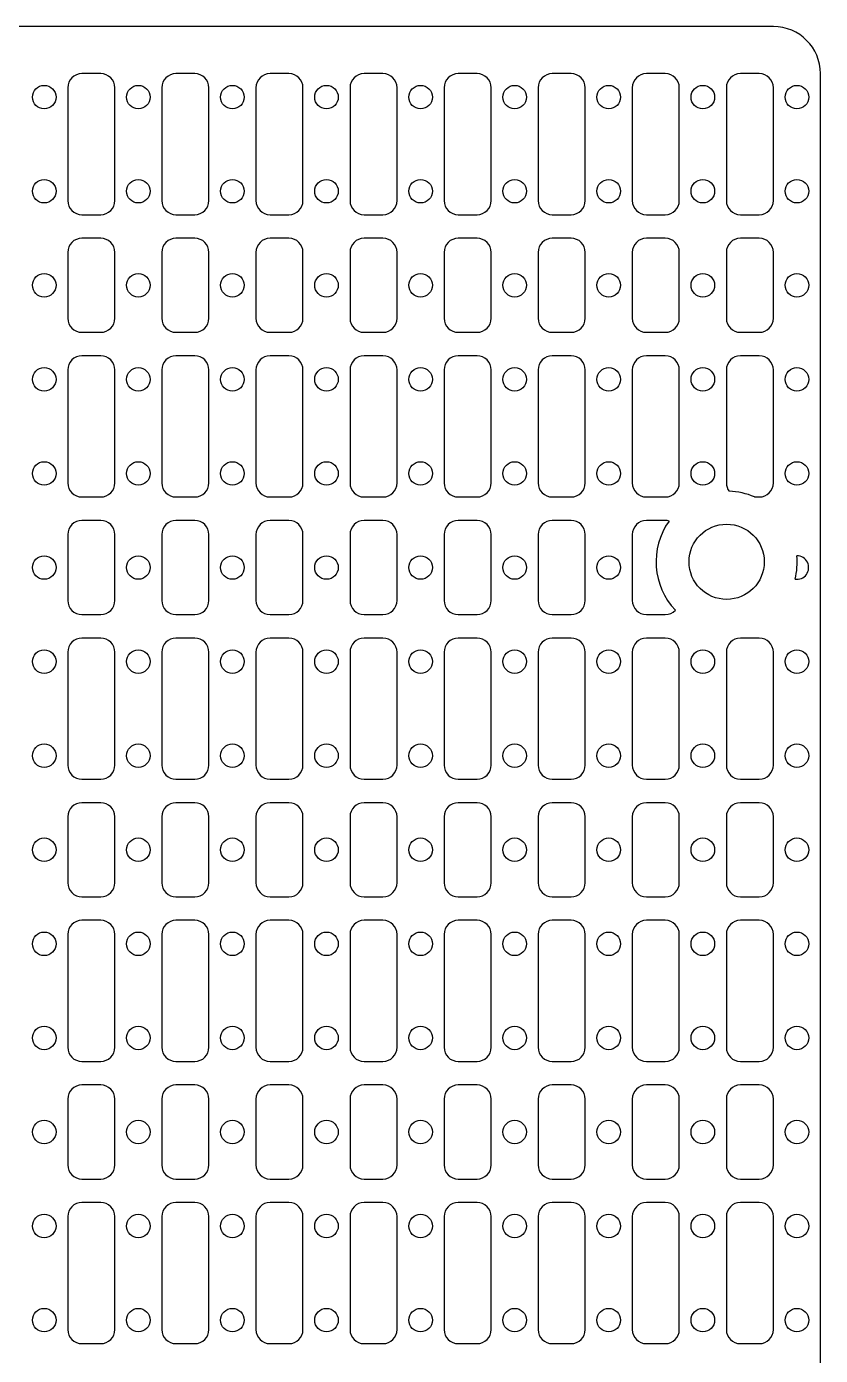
# Model space of a CAD drawing. Header units: millimetres. Extents: x -845 to 314, y -782 to 32.
# Drawn here: x -439.3 to -355, y -109.1 to 32.2 of the extents above; entities that cross this region are included whole.
import ezdxf

# ---------------------------------------------------------------- set-up
doc = ezdxf.new("R2010")
doc.units = ezdxf.units.MM

msp = doc.modelspace()

# ---------------------------------------------------------------- linework, layer by layer
at = {"color": 7, "linetype": 'Continuous', "lineweight": 25}
for p, q in [((-359.95, 32.18), (-464.95, 32.18)), ((-431.45, 27.18), (-433.45, 27.18)), ((-421.45, 27.18), (-423.45, 27.18)), ((-411.45, 27.18), (-413.45, 27.18)), ((-401.45, 27.18), (-403.45, 27.18)), ((-391.45, 27.18), (-393.45, 27.18)), ((-381.45, 27.18), (-383.45, 27.18)), ((-371.45, 27.18), (-373.45, 27.18)), ((-361.45, 27.18), (-363.45, 27.18)), ((-354.95, -230), (-354.95, 27.18)), ((-434.95, 25.68), (-434.95, 13.68)), ((-429.95, 13.68), (-429.95, 25.68)), ((-424.95, 25.68), (-424.95, 13.68)), ((-419.95, 13.68), (-419.95, 25.68)), ((-414.95, 25.68), (-414.95, 13.68)), ((-409.95, 13.68), (-409.95, 25.68)), ((-404.95, 25.68), (-404.95, 13.68)), ((-399.95, 13.68), (-399.95, 25.68)), ((-394.95, 25.68), (-394.95, 13.68)), ((-389.95, 13.68), (-389.95, 25.68)), ((-384.95, 25.68), (-384.95, 13.68)), ((-379.95, 13.68), (-379.95, 25.68)), ((-374.95, 25.68), (-374.95, 13.68)), ((-369.95, 13.68), (-369.95, 25.68)), ((-364.95, 25.68), (-364.95, 13.68)), ((-359.95, 13.68), (-359.95, 25.68)), ((-433.45, 12.18), (-431.45, 12.18)), ((-423.45, 12.18), (-421.45, 12.18)), ((-413.45, 12.18), (-411.45, 12.18)), ((-403.45, 12.18), (-401.45, 12.18)), ((-393.45, 12.18), (-391.45, 12.18)), ((-383.45, 12.18), (-381.45, 12.18)), ((-373.45, 12.18), (-371.45, 12.18)), ((-363.45, 12.18), (-361.45, 12.18)), ((-431.45, 9.68), (-433.45, 9.68)), ((-421.45, 9.68), (-423.45, 9.68)), ((-411.45, 9.68), (-413.45, 9.68)), ((-401.45, 9.68), (-403.45, 9.68)), ((-391.45, 9.68), (-393.45, 9.68)), ((-381.45, 9.68), (-383.45, 9.68)), ((-371.45, 9.68), (-373.45, 9.68)), ((-361.45, 9.68), (-363.45, 9.68)), ((-434.95, 8.18), (-434.95, 1.18)), ((-429.95, 1.18), (-429.95, 8.18)), ((-424.95, 8.18), (-424.95, 1.18)), ((-419.95, 1.18), (-419.95, 8.18)), ((-414.95, 8.18), (-414.95, 1.18)), ((-409.95, 1.18), (-409.95, 8.18)), ((-404.95, 8.18), (-404.95, 1.18)), ((-399.95, 1.18), (-399.95, 8.18)), ((-394.95, 8.18), (-394.95, 1.18)), ((-389.95, 1.18), (-389.95, 8.18)), ((-384.95, 8.18), (-384.95, 1.18)), ((-379.95, 1.18), (-379.95, 8.18)), ((-374.95, 8.18), (-374.95, 1.18)), ((-369.95, 1.18), (-369.95, 8.18)), ((-364.95, 8.18), (-364.95, 1.18)), ((-359.95, 1.18), (-359.95, 8.18)), ((-433.45, -0.32), (-431.45, -0.32)), ((-423.45, -0.32), (-421.45, -0.32)), ((-413.45, -0.32), (-411.45, -0.32)), ((-403.45, -0.32), (-401.45, -0.32)), ((-393.45, -0.32), (-391.45, -0.32)), ((-383.45, -0.32), (-381.45, -0.32)), ((-373.45, -0.32), (-371.45, -0.32)), ((-363.45, -0.32), (-361.45, -0.32)), ((-431.45, -2.82), (-433.45, -2.82)), ((-421.45, -2.82), (-423.45, -2.82)), ((-411.45, -2.82), (-413.45, -2.82)), ((-401.45, -2.82), (-403.45, -2.82)), ((-391.45, -2.82), (-393.45, -2.82)), ((-381.45, -2.82), (-383.45, -2.82)), ((-371.45, -2.82), (-373.45, -2.82)), ((-361.45, -2.82), (-363.45, -2.82)), ((-434.95, -4.32), (-434.95, -16.32)), ((-429.95, -16.32), (-429.95, -4.32)), ((-424.95, -4.32), (-424.95, -16.32)), ((-419.95, -16.32), (-419.95, -4.32)), ((-414.95, -4.32), (-414.95, -16.32)), ((-409.95, -16.32), (-409.95, -4.32)), ((-404.95, -4.32), (-404.95, -16.32)), ((-399.95, -16.32), (-399.95, -4.32)), ((-394.95, -4.32), (-394.95, -16.32)), ((-389.95, -16.32), (-389.95, -4.32)), ((-384.95, -4.32), (-384.95, -16.32)), ((-379.95, -16.32), (-379.95, -4.32)), ((-374.95, -4.32), (-374.95, -16.32)), ((-369.95, -16.32), (-369.95, -4.32)), ((-364.95, -4.32), (-364.95, -16.32)), ((-359.95, -16.32), (-359.95, -4.32)), ((-433.45, -17.82), (-431.45, -17.82)), ((-423.45, -17.82), (-421.45, -17.82)), ((-413.45, -17.82), (-411.45, -17.82)), ((-403.45, -17.82), (-401.45, -17.82)), ((-393.45, -17.82), (-391.45, -17.82)), ((-383.45, -17.82), (-381.45, -17.82)), ((-373.45, -17.82), (-371.45, -17.82)), ((-361.96, -17.82), (-361.45, -17.82)), ((-431.45, -20.32), (-433.45, -20.32)), ((-421.45, -20.32), (-423.45, -20.32)), ((-411.45, -20.32), (-413.45, -20.32)), ((-401.45, -20.32), (-403.45, -20.32)), ((-391.45, -20.32), (-393.45, -20.32)), ((-381.45, -20.32), (-383.45, -20.32)), ((-371.45, -20.32), (-373.45, -20.32)), ((-434.95, -21.82), (-434.95, -28.82)), ((-429.95, -28.82), (-429.95, -21.82)), ((-424.95, -21.82), (-424.95, -28.82)), ((-419.95, -28.82), (-419.95, -21.82)), ((-414.95, -21.82), (-414.95, -28.82)), ((-409.95, -28.82), (-409.95, -21.82)), ((-404.95, -21.82), (-404.95, -28.82)), ((-399.95, -28.82), (-399.95, -21.82)), ((-394.95, -21.82), (-394.95, -28.82)), ((-389.95, -28.82), (-389.95, -21.82)), ((-384.95, -21.82), (-384.95, -28.82)), ((-379.95, -28.82), (-379.95, -21.82)), ((-374.95, -21.82), (-374.95, -28.82)), ((-433.45, -30.32), (-431.45, -30.32)), ((-423.45, -30.32), (-421.45, -30.32)), ((-413.45, -30.32), (-411.45, -30.32)), ((-403.45, -30.32), (-401.45, -30.32)), ((-393.45, -30.32), (-391.45, -30.32)), ((-383.45, -30.32), (-381.45, -30.32)), ((-373.45, -30.32), (-371.45, -30.32)), ((-431.45, -32.82), (-433.45, -32.82)), ((-421.45, -32.82), (-423.45, -32.82)), ((-411.45, -32.82), (-413.45, -32.82)), ((-401.45, -32.82), (-403.45, -32.82)), ((-391.45, -32.82), (-393.45, -32.82)), ((-381.45, -32.82), (-383.45, -32.82)), ((-371.45, -32.82), (-373.45, -32.82)), ((-361.45, -32.82), (-363.45, -32.82)), ((-434.95, -34.32), (-434.95, -46.32)), ((-429.95, -46.32), (-429.95, -34.32)), ((-424.95, -34.32), (-424.95, -46.32)), ((-419.95, -46.32), (-419.95, -34.32)), ((-414.95, -34.32), (-414.95, -46.32)), ((-409.95, -46.32), (-409.95, -34.32)), ((-404.95, -34.32), (-404.95, -46.32)), ((-399.95, -46.32), (-399.95, -34.32)), ((-394.95, -34.32), (-394.95, -46.32)), ((-389.95, -46.32), (-389.95, -34.32)), ((-384.95, -34.32), (-384.95, -46.32)), ((-379.95, -46.32), (-379.95, -34.32)), ((-374.95, -34.32), (-374.95, -46.32)), ((-369.95, -46.32), (-369.95, -34.32)), ((-364.95, -34.32), (-364.95, -46.32)), ((-359.95, -46.32), (-359.95, -34.32)), ((-433.45, -47.82), (-431.45, -47.82)), ((-423.45, -47.82), (-421.45, -47.82)), ((-413.45, -47.82), (-411.45, -47.82)), ((-403.45, -47.82), (-401.45, -47.82)), ((-393.45, -47.82), (-391.45, -47.82)), ((-383.45, -47.82), (-381.45, -47.82)), ((-373.45, -47.82), (-371.45, -47.82)), ((-363.45, -47.82), (-361.45, -47.82)), ((-431.45, -50.32), (-433.45, -50.32)), ((-421.45, -50.32), (-423.45, -50.32)), ((-411.45, -50.32), (-413.45, -50.32)), ((-401.45, -50.32), (-403.45, -50.32)), ((-391.45, -50.32), (-393.45, -50.32)), ((-381.45, -50.32), (-383.45, -50.32)), ((-371.45, -50.32), (-373.45, -50.32)), ((-361.45, -50.32), (-363.45, -50.32)), ((-434.95, -51.82), (-434.95, -58.82)), ((-429.95, -58.82), (-429.95, -51.82)), ((-424.95, -51.82), (-424.95, -58.82)), ((-419.95, -58.82), (-419.95, -51.82)), ((-414.95, -51.82), (-414.95, -58.82)), ((-409.95, -58.82), (-409.95, -51.82)), ((-404.95, -51.82), (-404.95, -58.82)), ((-399.95, -58.82), (-399.95, -51.82)), ((-394.95, -51.82), (-394.95, -58.82)), ((-389.95, -58.82), (-389.95, -51.82)), ((-384.95, -51.82), (-384.95, -58.82)), ((-379.95, -58.82), (-379.95, -51.82)), ((-374.95, -51.82), (-374.95, -58.82)), ((-369.95, -58.82), (-369.95, -51.82)), ((-364.95, -51.82), (-364.95, -58.82)), ((-359.95, -58.82), (-359.95, -51.82)), ((-433.45, -60.32), (-431.45, -60.32)), ((-423.45, -60.32), (-421.45, -60.32)), ((-413.45, -60.32), (-411.45, -60.32)), ((-403.45, -60.32), (-401.45, -60.32)), ((-393.45, -60.32), (-391.45, -60.32)), ((-383.45, -60.32), (-381.45, -60.32)), ((-373.45, -60.32), (-371.45, -60.32)), ((-363.45, -60.32), (-361.45, -60.32)), ((-431.45, -62.82), (-433.45, -62.82)), ((-421.45, -62.82), (-423.45, -62.82)), ((-411.45, -62.82), (-413.45, -62.82)), ((-401.45, -62.82), (-403.45, -62.82)), ((-391.45, -62.82), (-393.45, -62.82)), ((-381.45, -62.82), (-383.45, -62.82)), ((-371.45, -62.82), (-373.45, -62.82)), ((-361.45, -62.82), (-363.45, -62.82)), ((-434.95, -64.32), (-434.95, -76.32)), ((-429.95, -76.32), (-429.95, -64.32)), ((-424.95, -64.32), (-424.95, -76.32)), ((-419.95, -76.32), (-419.95, -64.32)), ((-414.95, -64.32), (-414.95, -76.32)), ((-409.95, -76.32), (-409.95, -64.32)), ((-404.95, -64.32), (-404.95, -76.32)), ((-399.95, -76.32), (-399.95, -64.32)), ((-394.95, -64.32), (-394.95, -76.32)), ((-389.95, -76.32), (-389.95, -64.32)), ((-384.95, -64.32), (-384.95, -76.32)), ((-379.95, -76.32), (-379.95, -64.32)), ((-374.95, -64.32), (-374.95, -76.32)), ((-369.95, -76.32), (-369.95, -64.32)), ((-364.95, -64.32), (-364.95, -76.32)), ((-359.95, -76.32), (-359.95, -64.32)), ((-433.45, -77.82), (-431.45, -77.82)), ((-423.45, -77.82), (-421.45, -77.82)), ((-413.45, -77.82), (-411.45, -77.82)), ((-403.45, -77.82), (-401.45, -77.82)), ((-393.45, -77.82), (-391.45, -77.82)), ((-383.45, -77.82), (-381.45, -77.82)), ((-373.45, -77.82), (-371.45, -77.82)), ((-363.45, -77.82), (-361.45, -77.82)), ((-431.45, -80.32), (-433.45, -80.32)), ((-421.45, -80.32), (-423.45, -80.32)), ((-411.45, -80.32), (-413.45, -80.32)), ((-401.45, -80.32), (-403.45, -80.32)), ((-391.45, -80.32), (-393.45, -80.32)), ((-381.45, -80.32), (-383.45, -80.32)), ((-371.45, -80.32), (-373.45, -80.32)), ((-361.45, -80.32), (-363.45, -80.32)), ((-434.95, -81.82), (-434.95, -88.82)), ((-429.95, -88.82), (-429.95, -81.82)), ((-424.95, -81.82), (-424.95, -88.82)), ((-419.95, -88.82), (-419.95, -81.82)), ((-414.95, -81.82), (-414.95, -88.82)), ((-409.95, -88.82), (-409.95, -81.82)), ((-404.95, -81.82), (-404.95, -88.82)), ((-399.95, -88.82), (-399.95, -81.82)), ((-394.95, -81.82), (-394.95, -88.82)), ((-389.95, -88.82), (-389.95, -81.82)), ((-384.95, -81.82), (-384.95, -88.82)), ((-379.95, -88.82), (-379.95, -81.82)), ((-374.95, -81.82), (-374.95, -88.82)), ((-369.95, -88.82), (-369.95, -81.82)), ((-364.95, -81.82), (-364.95, -88.82)), ((-359.95, -88.82), (-359.95, -81.82)), ((-433.45, -90.32), (-431.45, -90.32)), ((-423.45, -90.32), (-421.45, -90.32)), ((-413.45, -90.32), (-411.45, -90.32)), ((-403.45, -90.32), (-401.45, -90.32)), ((-393.45, -90.32), (-391.45, -90.32)), ((-383.45, -90.32), (-381.45, -90.32)), ((-373.45, -90.32), (-371.45, -90.32)), ((-363.45, -90.32), (-361.45, -90.32)), ((-431.45, -92.82), (-433.45, -92.82)), ((-421.45, -92.82), (-423.45, -92.82)), ((-411.45, -92.82), (-413.45, -92.82)), ((-401.45, -92.82), (-403.45, -92.82)), ((-391.45, -92.82), (-393.45, -92.82)), ((-381.45, -92.82), (-383.45, -92.82)), ((-371.45, -92.82), (-373.45, -92.82)), ((-361.45, -92.82), (-363.45, -92.82)), ((-434.95, -94.32), (-434.95, -106.32)), ((-429.95, -106.32), (-429.95, -94.32)), ((-424.95, -94.32), (-424.95, -106.32)), ((-419.95, -106.32), (-419.95, -94.32)), ((-414.95, -94.32), (-414.95, -106.32)), ((-409.95, -106.32), (-409.95, -94.32)), ((-404.95, -94.32), (-404.95, -106.32)), ((-399.95, -106.32), (-399.95, -94.32)), ((-394.95, -94.32), (-394.95, -106.32)), ((-389.95, -106.32), (-389.95, -94.32)), ((-384.95, -94.32), (-384.95, -106.32)), ((-379.95, -106.32), (-379.95, -94.32)), ((-374.95, -94.32), (-374.95, -106.32)), ((-369.95, -106.32), (-369.95, -94.32)), ((-364.95, -94.32), (-364.95, -106.32)), ((-359.95, -106.32), (-359.95, -94.32)), ((-433.45, -107.82), (-431.45, -107.82)), ((-423.45, -107.82), (-421.45, -107.82)), ((-413.45, -107.82), (-411.45, -107.82)), ((-403.45, -107.82), (-401.45, -107.82)), ((-393.45, -107.82), (-391.45, -107.82)), ((-383.45, -107.82), (-381.45, -107.82)), ((-373.45, -107.82), (-371.45, -107.82)), ((-363.45, -107.82), (-361.45, -107.82))]:
    msp.add_line(p, q, dxfattribs=at)
for centre, radius in [((-437.45, 24.68), 1.25), ((-427.45, 24.68), 1.25), ((-417.45, 24.68), 1.25), ((-407.45, 24.68), 1.25), ((-397.45, 24.68), 1.25), ((-387.45, 24.68), 1.25), ((-377.45, 24.68), 1.25), ((-367.45, 24.68), 1.25), ((-357.45, 24.68), 1.25), ((-437.45, 14.68), 1.25), ((-427.45, 14.68), 1.25), ((-417.45, 14.68), 1.25), ((-407.45, 14.68), 1.25), ((-397.45, 14.68), 1.25), ((-387.45, 14.68), 1.25), ((-377.45, 14.68), 1.25), ((-367.45, 14.68), 1.25), ((-357.45, 14.68), 1.25), ((-437.45, 4.68), 1.25), ((-427.45, 4.68), 1.25), ((-417.45, 4.68), 1.25), ((-407.45, 4.68), 1.25), ((-397.45, 4.68), 1.25), ((-387.45, 4.68), 1.25), ((-377.45, 4.68), 1.25), ((-367.45, 4.68), 1.25), ((-357.45, 4.68), 1.25), ((-437.45, -5.32), 1.25), ((-427.45, -5.32), 1.25), ((-417.45, -5.32), 1.25), ((-407.45, -5.32), 1.25), ((-397.45, -5.32), 1.25), ((-387.45, -5.32), 1.25), ((-377.45, -5.32), 1.25), ((-367.45, -5.32), 1.25), ((-357.45, -5.32), 1.25), ((-437.45, -15.32), 1.25), ((-427.45, -15.32), 1.25), ((-417.45, -15.32), 1.25), ((-407.45, -15.32), 1.25), ((-397.45, -15.32), 1.25), ((-387.45, -15.32), 1.25), ((-377.45, -15.32), 1.25), ((-367.45, -15.32), 1.25), ((-357.45, -15.32), 1.25), ((-364.92, -24.71), 4), ((-437.45, -25.32), 1.25), ((-427.45, -25.32), 1.25), ((-417.45, -25.32), 1.25), ((-407.45, -25.32), 1.25), ((-397.45, -25.32), 1.25), ((-387.45, -25.32), 1.25), ((-377.45, -25.32), 1.25), ((-437.45, -35.32), 1.25), ((-427.45, -35.32), 1.25), ((-417.45, -35.32), 1.25), ((-407.45, -35.32), 1.25), ((-397.45, -35.32), 1.25), ((-387.45, -35.32), 1.25), ((-377.45, -35.32), 1.25), ((-367.45, -35.32), 1.25), ((-357.45, -35.32), 1.25), ((-437.45, -45.32), 1.25), ((-427.45, -45.32), 1.25), ((-417.45, -45.32), 1.25), ((-407.45, -45.32), 1.25), ((-397.45, -45.32), 1.25), ((-387.45, -45.32), 1.25), ((-377.45, -45.32), 1.25), ((-367.45, -45.32), 1.25), ((-357.45, -45.32), 1.25), ((-437.45, -55.32), 1.25), ((-427.45, -55.32), 1.25), ((-417.45, -55.32), 1.25), ((-407.45, -55.32), 1.25), ((-397.45, -55.32), 1.25), ((-387.45, -55.32), 1.25), ((-377.45, -55.32), 1.25), ((-367.45, -55.32), 1.25), ((-357.45, -55.32), 1.25), ((-437.45, -65.32), 1.25), ((-427.45, -65.32), 1.25), ((-417.45, -65.32), 1.25), ((-407.45, -65.32), 1.25), ((-397.45, -65.32), 1.25), ((-387.45, -65.32), 1.25), ((-377.45, -65.32), 1.25), ((-367.45, -65.32), 1.25), ((-357.45, -65.32), 1.25), ((-437.45, -75.32), 1.25), ((-427.45, -75.32), 1.25), ((-417.45, -75.32), 1.25), ((-407.45, -75.32), 1.25), ((-397.45, -75.32), 1.25), ((-387.45, -75.32), 1.25), ((-377.45, -75.32), 1.25), ((-367.45, -75.32), 1.25), ((-357.45, -75.32), 1.25), ((-437.45, -85.32), 1.25), ((-427.45, -85.32), 1.25), ((-417.45, -85.32), 1.25), ((-407.45, -85.32), 1.25), ((-397.45, -85.32), 1.25), ((-387.45, -85.32), 1.25), ((-377.45, -85.32), 1.25), ((-367.45, -85.32), 1.25), ((-357.45, -85.32), 1.25), ((-437.45, -95.32), 1.25), ((-427.45, -95.32), 1.25), ((-417.45, -95.32), 1.25), ((-407.45, -95.32), 1.25), ((-397.45, -95.32), 1.25), ((-387.45, -95.32), 1.25), ((-377.45, -95.32), 1.25), ((-367.45, -95.32), 1.25), ((-357.45, -95.32), 1.25), ((-437.45, -105.32), 1.25), ((-427.45, -105.32), 1.25), ((-417.45, -105.32), 1.25), ((-407.45, -105.32), 1.25), ((-397.45, -105.32), 1.25), ((-387.45, -105.32), 1.25), ((-377.45, -105.32), 1.25), ((-367.45, -105.32), 1.25), ((-357.45, -105.32), 1.25)]:
    msp.add_circle(centre, radius, dxfattribs=at)
for centre, radius, start, end in [((-359.95, 27.18), 5, 0, 90), ((-433.45, 25.68), 1.5, 90, 180), ((-431.45, 25.68), 1.5, 0, 90), ((-423.45, 25.68), 1.5, 90, 180), ((-421.45, 25.68), 1.5, 0, 90), ((-413.45, 25.68), 1.5, 90, 180), ((-411.45, 25.68), 1.5, 0, 90), ((-403.45, 25.68), 1.5, 90, 180), ((-401.45, 25.68), 1.5, 0, 90), ((-393.45, 25.68), 1.5, 90, 180), ((-391.45, 25.68), 1.5, 0, 90), ((-383.45, 25.68), 1.5, 90, 180), ((-381.45, 25.68), 1.5, 0, 90), ((-373.45, 25.68), 1.5, 90, 180), ((-371.45, 25.68), 1.5, 0, 90), ((-363.45, 25.68), 1.5, 90, 180), ((-361.45, 25.68), 1.5, 0, 90), ((-433.45, 13.68), 1.5, 180, 270), ((-431.45, 13.68), 1.5, 270, 0), ((-423.45, 13.68), 1.5, 180, 270), ((-421.45, 13.68), 1.5, 270, 0), ((-413.45, 13.68), 1.5, 180, 270), ((-411.45, 13.68), 1.5, 270, 360), ((-403.45, 13.68), 1.5, 180, 270), ((-401.45, 13.68), 1.5, 270, 360), ((-393.45, 13.68), 1.5, 180, 270), ((-391.45, 13.68), 1.5, 270, 360), ((-383.45, 13.68), 1.5, 180, 270), ((-381.45, 13.68), 1.5, 270, 0), ((-373.45, 13.68), 1.5, 180, 270), ((-371.45, 13.68), 1.5, 270, 0), ((-363.45, 13.68), 1.5, 180, 270), ((-361.45, 13.68), 1.5, 270, 0), ((-433.45, 8.18), 1.5, 90, 180), ((-431.45, 8.18), 1.5, 0, 90), ((-423.45, 8.18), 1.5, 90, 180), ((-421.45, 8.18), 1.5, 0, 90), ((-413.45, 8.18), 1.5, 90, 180), ((-411.45, 8.18), 1.5, 0, 90), ((-403.45, 8.18), 1.5, 90, 180), ((-401.45, 8.18), 1.5, 0, 90), ((-393.45, 8.18), 1.5, 90, 180), ((-391.45, 8.18), 1.5, 0, 90), ((-383.45, 8.18), 1.5, 90, 180), ((-381.45, 8.18), 1.5, 0, 90), ((-373.45, 8.18), 1.5, 90, 180), ((-371.45, 8.18), 1.5, 0, 90), ((-363.45, 8.18), 1.5, 90, 180), ((-361.45, 8.18), 1.5, 0, 90), ((-433.45, 1.18), 1.5, 180, 270), ((-431.45, 1.18), 1.5, 270, 0), ((-423.45, 1.18), 1.5, 180, 270), ((-421.45, 1.18), 1.5, 270, 0), ((-413.45, 1.18), 1.5, 180, 270), ((-411.45, 1.18), 1.5, 270, 0), ((-403.45, 1.18), 1.5, 180, 270), ((-401.45, 1.18), 1.5, 270, 0), ((-393.45, 1.18), 1.5, 180, 270), ((-391.45, 1.18), 1.5, 270, 0), ((-383.45, 1.18), 1.5, 180, 270), ((-381.45, 1.18), 1.5, 270, 0), ((-373.45, 1.18), 1.5, 180, 270), ((-371.45, 1.18), 1.5, 270, 0), ((-363.45, 1.18), 1.5, 180, 270), ((-361.45, 1.18), 1.5, 270, 0), ((-433.45, -4.32), 1.5, 90, 180), ((-431.45, -4.32), 1.5, 0, 90), ((-423.45, -4.32), 1.5, 90, 180), ((-421.45, -4.32), 1.5, 0, 90), ((-413.45, -4.32), 1.5, 90, 180), ((-411.45, -4.32), 1.5, 0, 90), ((-403.45, -4.32), 1.5, 90, 180), ((-401.45, -4.32), 1.5, 0, 90), ((-393.45, -4.32), 1.5, 90, 180), ((-391.45, -4.32), 1.5, 0, 90), ((-383.45, -4.32), 1.5, 90, 180), ((-381.45, -4.32), 1.5, 0, 90), ((-373.45, -4.32), 1.5, 90, 180), ((-371.45, -4.32), 1.5, 0, 90), ((-363.45, -4.32), 1.5, 90, 180), ((-361.45, -4.32), 1.5, 0, 90), ((-433.45, -16.32), 1.5, 180, 270), ((-431.45, -16.32), 1.5, 270, 0), ((-423.45, -16.32), 1.5, 180, 270), ((-421.45, -16.32), 1.5, 270, 0), ((-413.45, -16.32), 1.5, 180, 270), ((-411.45, -16.32), 1.5, 270, 360), ((-403.45, -16.32), 1.5, 180, 270), ((-401.45, -16.32), 1.5, 270, 360), ((-393.45, -16.32), 1.5, 180, 270), ((-391.45, -16.32), 1.5, 270, 360), ((-383.45, -16.32), 1.5, 180, 270), ((-381.45, -16.32), 1.5, 270, 0), ((-373.45, -16.32), 1.5, 180, 270), ((-371.45, -16.32), 1.5, 270, 0), ((-363.45, -16.32), 1.5, 180, 216.5907), ((-361.45, -16.32), 1.5, 270, 0), ((-364.92, -24.71), 7.5, 66.7215, 87.975), ((-433.45, -21.82), 1.5, 90, 180), ((-431.45, -21.82), 1.5, 0, 90), ((-423.45, -21.82), 1.5, 90, 180), ((-421.45, -21.82), 1.5, 0, 90), ((-413.45, -21.82), 1.5, 90, 180), ((-411.45, -21.82), 1.5, 0, 90), ((-403.45, -21.82), 1.5, 90, 180), ((-401.45, -21.82), 1.5, 0, 90), ((-393.45, -21.82), 1.5, 90, 180), ((-391.45, -21.82), 1.5, 0, 90), ((-383.45, -21.82), 1.5, 90, 180), ((-381.45, -21.82), 1.5, 0, 90), ((-373.45, -21.82), 1.5, 90, 180), ((-364.92, -24.71), 7.5, 144.7115, 223.3841), ((-371.45, -21.82), 1.5, 74.1886, 90), ((-364.92, -24.71), 7.5, 345.7632, 4.891), ((-357.45, -25.32), 1.25, 260.8054, 89.8488), ((-433.45, -28.82), 1.5, 180, 270), ((-431.45, -28.82), 1.5, 270, 0), ((-423.45, -28.82), 1.5, 180, 270), ((-421.45, -28.82), 1.5, 270, 0), ((-413.45, -28.82), 1.5, 180, 270), ((-411.45, -28.82), 1.5, 270, 360), ((-403.45, -28.82), 1.5, 180, 270), ((-401.45, -28.82), 1.5, 270, 360), ((-393.45, -28.82), 1.5, 180, 270), ((-391.45, -28.82), 1.5, 270, 360), ((-383.45, -28.82), 1.5, 180, 270), ((-381.45, -28.82), 1.5, 270, 0), ((-373.45, -28.82), 1.5, 180, 270), ((-371.45, -28.82), 1.5, 270, 316.0471), ((-433.45, -34.32), 1.5, 90, 180), ((-431.45, -34.32), 1.5, 0, 90), ((-423.45, -34.32), 1.5, 90, 180), ((-421.45, -34.32), 1.5, 360, 90), ((-413.45, -34.32), 1.5, 90, 180), ((-411.45, -34.32), 1.5, 0, 90), ((-403.45, -34.32), 1.5, 90, 180), ((-401.45, -34.32), 1.5, 0, 90), ((-393.45, -34.32), 1.5, 90, 180), ((-391.45, -34.32), 1.5, 0, 90), ((-383.45, -34.32), 1.5, 90, 180), ((-381.45, -34.32), 1.5, 360, 90), ((-373.45, -34.32), 1.5, 90, 180), ((-371.45, -34.32), 1.5, 360, 90), ((-363.45, -34.32), 1.5, 90, 180), ((-361.45, -34.32), 1.5, 360, 90), ((-433.45, -46.32), 1.5, 180, 270), ((-431.45, -46.32), 1.5, 270, 0), ((-423.45, -46.32), 1.5, 180, 270), ((-421.45, -46.32), 1.5, 270, 0), ((-413.45, -46.32), 1.5, 180, 270), ((-411.45, -46.32), 1.5, 270, 0), ((-403.45, -46.32), 1.5, 180, 270), ((-401.45, -46.32), 1.5, 270, 360), ((-393.45, -46.32), 1.5, 180, 270), ((-391.45, -46.32), 1.5, 270, 0), ((-383.45, -46.32), 1.5, 180, 270), ((-381.45, -46.32), 1.5, 270, 0), ((-373.45, -46.32), 1.5, 180, 270), ((-371.45, -46.32), 1.5, 270, 0), ((-363.45, -46.32), 1.5, 180, 270), ((-361.45, -46.32), 1.5, 270, 0), ((-433.45, -51.82), 1.5, 90, 180), ((-431.45, -51.82), 1.5, 360, 90), ((-423.45, -51.82), 1.5, 90, 180), ((-421.45, -51.82), 1.5, 0, 90), ((-413.45, -51.82), 1.5, 90, 180), ((-411.45, -51.82), 1.5, 0, 90), ((-403.45, -51.82), 1.5, 90, 180), ((-401.45, -51.82), 1.5, 0, 90), ((-393.45, -51.82), 1.5, 90, 180), ((-391.45, -51.82), 1.5, 0, 90), ((-383.45, -51.82), 1.5, 90, 180), ((-381.45, -51.82), 1.5, 0, 90), ((-373.45, -51.82), 1.5, 90, 180), ((-371.45, -51.82), 1.5, 0, 90), ((-363.45, -51.82), 1.5, 90, 180), ((-361.45, -51.82), 1.5, 0, 90), ((-433.45, -58.82), 1.5, 180, 270), ((-431.45, -58.82), 1.5, 270, 0), ((-423.45, -58.82), 1.5, 180, 270), ((-421.45, -58.82), 1.5, 270, 0), ((-413.45, -58.82), 1.5, 180, 270), ((-411.45, -58.82), 1.5, 270, 0), ((-403.45, -58.82), 1.5, 180, 270), ((-401.45, -58.82), 1.5, 270, 0), ((-393.45, -58.82), 1.5, 180, 270), ((-391.45, -58.82), 1.5, 270, 360), ((-383.45, -58.82), 1.5, 180, 270), ((-381.45, -58.82), 1.5, 270, 0), ((-373.45, -58.82), 1.5, 180, 270), ((-371.45, -58.82), 1.5, 270, 0), ((-363.45, -58.82), 1.5, 180, 270), ((-361.45, -58.82), 1.5, 270, 0), ((-433.45, -64.32), 1.5, 90, 180), ((-431.45, -64.32), 1.5, 360, 90), ((-423.45, -64.32), 1.5, 90, 180), ((-421.45, -64.32), 1.5, 360, 90), ((-413.45, -64.32), 1.5, 90, 180), ((-411.45, -64.32), 1.5, 0, 90), ((-403.45, -64.32), 1.5, 90, 180), ((-401.45, -64.32), 1.5, 0, 90), ((-393.45, -64.32), 1.5, 90, 180), ((-391.45, -64.32), 1.5, 0, 90), ((-383.45, -64.32), 1.5, 90, 180), ((-381.45, -64.32), 1.5, 360, 90), ((-373.45, -64.32), 1.5, 90, 180), ((-371.45, -64.32), 1.5, 360, 90), ((-363.45, -64.32), 1.5, 90, 180), ((-361.45, -64.32), 1.5, 360, 90), ((-433.45, -76.32), 1.5, 180, 270), ((-431.45, -76.32), 1.5, 270, 0), ((-423.45, -76.32), 1.5, 180, 270), ((-421.45, -76.32), 1.5, 270, 0), ((-413.45, -76.32), 1.5, 180, 270), ((-411.45, -76.32), 1.5, 270, 0), ((-403.45, -76.32), 1.5, 180, 270), ((-401.45, -76.32), 1.5, 270, 360), ((-393.45, -76.32), 1.5, 180, 270), ((-391.45, -76.32), 1.5, 270, 360), ((-383.45, -76.32), 1.5, 180, 270), ((-381.45, -76.32), 1.5, 270, 0), ((-373.45, -76.32), 1.5, 180, 270), ((-371.45, -76.32), 1.5, 270, 0), ((-363.45, -76.32), 1.5, 180, 270), ((-361.45, -76.32), 1.5, 270, 0), ((-433.45, -81.82), 1.5, 90, 180), ((-431.45, -81.82), 1.5, 0, 90), ((-423.45, -81.82), 1.5, 90, 180), ((-421.45, -81.82), 1.5, 360, 90), ((-413.45, -81.82), 1.5, 90, 180), ((-411.45, -81.82), 1.5, 0, 90), ((-403.45, -81.82), 1.5, 90, 180), ((-401.45, -81.82), 1.5, 0, 90), ((-393.45, -81.82), 1.5, 90, 180), ((-391.45, -81.82), 1.5, 0, 90), ((-383.45, -81.82), 1.5, 90, 180), ((-381.45, -81.82), 1.5, 0, 90), ((-373.45, -81.82), 1.5, 90, 180), ((-371.45, -81.82), 1.5, 0, 90), ((-363.45, -81.82), 1.5, 90, 180), ((-361.45, -81.82), 1.5, 0, 90), ((-433.45, -88.82), 1.5, 180, 270), ((-431.45, -88.82), 1.5, 270, 0), ((-423.45, -88.82), 1.5, 180, 270), ((-421.45, -88.82), 1.5, 270, 0), ((-413.45, -88.82), 1.5, 180, 270), ((-411.45, -88.82), 1.5, 270, 360), ((-403.45, -88.82), 1.5, 180, 270), ((-401.45, -88.82), 1.5, 270, 0), ((-393.45, -88.82), 1.5, 180, 270), ((-391.45, -88.82), 1.5, 270, 0), ((-383.45, -88.82), 1.5, 180, 270), ((-381.45, -88.82), 1.5, 270, 0), ((-373.45, -88.82), 1.5, 180, 270), ((-371.45, -88.82), 1.5, 270, 0), ((-363.45, -88.82), 1.5, 180, 270), ((-361.45, -88.82), 1.5, 270, 0), ((-433.45, -94.32), 1.5, 90, 180), ((-431.45, -94.32), 1.5, 0, 90), ((-423.45, -94.32), 1.5, 90, 180), ((-421.45, -94.32), 1.5, 0, 90), ((-413.45, -94.32), 1.5, 90, 180), ((-411.45, -94.32), 1.5, 0, 90), ((-403.45, -94.32), 1.5, 90, 180), ((-401.45, -94.32), 1.5, 0, 90), ((-393.45, -94.32), 1.5, 90, 180), ((-391.45, -94.32), 1.5, 0, 90), ((-383.45, -94.32), 1.5, 90, 180), ((-381.45, -94.32), 1.5, 0, 90), ((-373.45, -94.32), 1.5, 90, 180), ((-371.45, -94.32), 1.5, 0, 90), ((-363.45, -94.32), 1.5, 90, 180), ((-361.45, -94.32), 1.5, 360, 90), ((-433.45, -106.32), 1.5, 180, 270), ((-431.45, -106.32), 1.5, 270, 0), ((-423.45, -106.32), 1.5, 180, 270), ((-421.45, -106.32), 1.5, 270, 0), ((-413.45, -106.32), 1.5, 180, 270), ((-411.45, -106.32), 1.5, 270, 0), ((-403.45, -106.32), 1.5, 180, 270), ((-401.45, -106.32), 1.5, 270, 0), ((-393.45, -106.32), 1.5, 180, 270), ((-391.45, -106.32), 1.5, 270, 0), ((-383.45, -106.32), 1.5, 180, 270), ((-381.45, -106.32), 1.5, 270, 0), ((-373.45, -106.32), 1.5, 180, 270), ((-371.45, -106.32), 1.5, 270, 0), ((-363.45, -106.32), 1.5, 180, 270), ((-361.45, -106.32), 1.5, 270, 0)]:
    msp.add_arc(centre, radius, start, end, dxfattribs=at)

doc.saveas('drawing.dxf')
